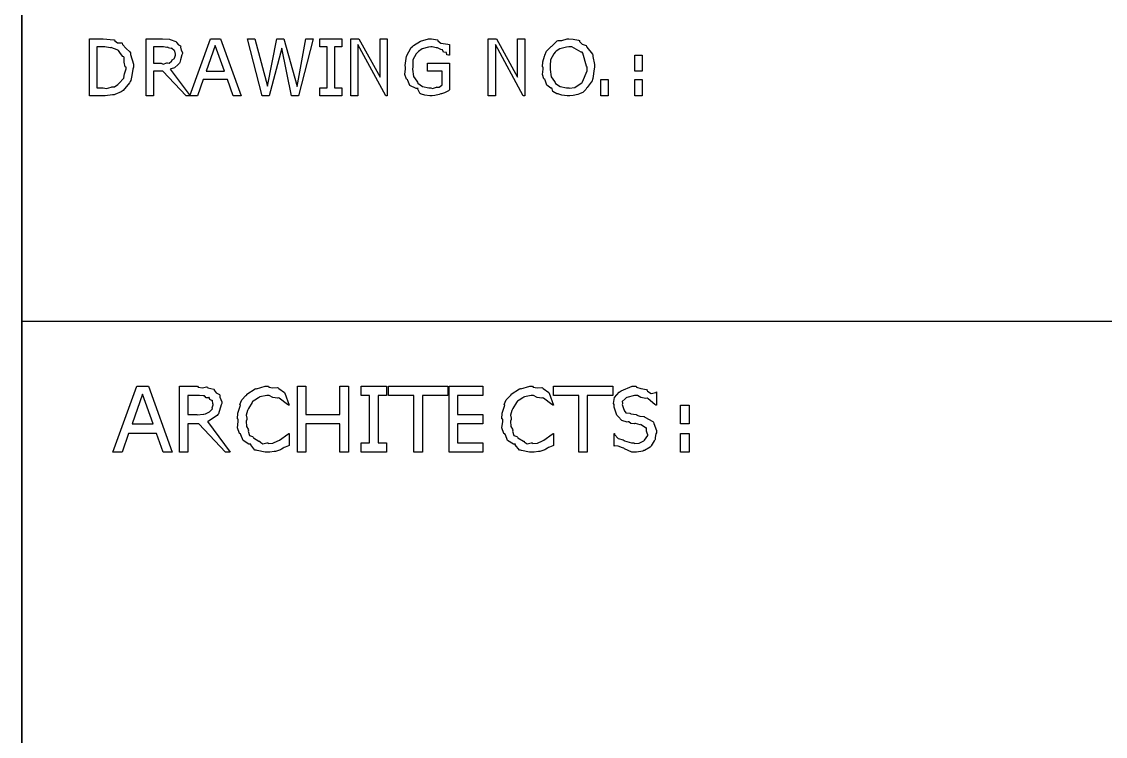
# Model space of a CAD drawing. Extents: x 0 to 23.4, y 0 to 16.5.
# Drawn here: x 19.016 to 20.355, y 2.311 to 3.194 of the extents above; entities that cross this region are included whole.
import ezdxf

# ---------------------------------------------------------------- set-up
doc = ezdxf.new("R2010")
doc.units = 0
doc.layers.get('0').update_dxf_attribs({"linetype": 'CONTINUOUS'})

msp = doc.modelspace()

# ---------------------------------------------------------------- linework, layer by layer
at = {"color": 0}
for points in [[(19.0161, 0.45627), (19.0161, 16.0978)], [(19.0161, 16.0978), (19.0161, 0.45627)], [(19.0161, 16.0978), (19.0161, 0.45627)], [(19.0161, 2.82406), (22.9271, 2.82406)]]:
    msp.add_lwpolyline(points, dxfattribs=at)
for points in [[(19.1543, 3.13775), (19.1536, 3.13553), (19.1522, 3.12756), (19.151, 3.12147), (19.1503, 3.12017), (19.1493, 3.1186), (19.1414, 3.109), (19.1404, 3.10824), (19.1389, 3.10726), (19.1312, 3.10411), (19.1304, 3.10389), (19.1285, 3.10357), (19.1193, 3.1026), (19.1163, 3.1026), (19.1, 3.1026), (19.1, 3.17312), (19.1161, 3.17312), (19.1167, 3.17307), (19.13, 3.17188), (19.131, 3.1716), (19.131, 3.17085), (19.1346, 3.16812), (19.1397, 3.16792), (19.1404, 3.16749), (19.1408, 3.16596), (19.1451, 3.16103), (19.1499, 3.15679), (19.1506, 3.15554), (19.1508, 3.15338), (19.1543, 3.14165), (19.1543, 3.13775)], [(19.1451, 3.13775), (19.144, 3.13846), (19.1429, 3.14399), (19.1429, 3.1499), (19.1425, 3.15076), (19.1413, 3.15115), (19.1381, 3.15474), (19.1357, 3.15858), (19.1349, 3.15901), (19.1342, 3.15935), (19.1276, 3.16194), (19.1269, 3.16206), (19.1256, 3.16189), (19.119, 3.16292), (19.1169, 3.16292), (19.1089, 3.16292), (19.1089, 3.11257), (19.1169, 3.11257), (19.1169, 3.11236), (19.1211, 3.11154), (19.1268, 3.11333), (19.1275, 3.11344), (19.1275, 3.11344), (19.1307, 3.11356), (19.1351, 3.11669), (19.1358, 3.11714), (19.1363, 3.11757), (19.1424, 3.12429), (19.1428, 3.12517), (19.1425, 3.12522), (19.1432, 3.12983), (19.1451, 3.13579), (19.1451, 3.13775)], [(19.2242, 3.1026), (19.2192, 3.1026), (19.1906, 3.13276), (19.1789, 3.13276), (19.1789, 3.1026), (19.1699, 3.1026), (19.1699, 3.17312), (19.1893, 3.17312), (19.1903, 3.17307), (19.1989, 3.17242), (19.1997, 3.17225), (19.1997, 3.17225), (19.2067, 3.16982), (19.2072, 3.16943), (19.2074, 3.1684), (19.2099, 3.16547), (19.2125, 3.16422), (19.2129, 3.16357), (19.2125, 3.16271), (19.2132, 3.15901), (19.215, 3.15593), (19.215, 3.15489), (19.2142, 3.1531), (19.2124, 3.14697), (19.2115, 3.14356), (19.211, 3.14274), (19.2097, 3.14117), (19.2051, 3.13704), (19.2008, 3.13601), (19.1997, 3.13558), (19.2242, 3.1026)], [(19.2061, 3.15403), (19.2061, 3.15403), (19.2053, 3.15788), (19.2051, 3.15815), (19.2046, 3.15847), (19.2018, 3.16097), (19.2014, 3.16118), (19.2004, 3.16114), (19.1976, 3.16168), (19.1968, 3.16249), (19.1967, 3.16249), (19.1954, 3.16222), (19.1913, 3.16292), (19.1899, 3.16292), (19.1789, 3.16292), (19.1789, 3.14296), (19.1883, 3.14296), (19.1883, 3.14285), (19.1908, 3.1415), (19.1957, 3.14333), (19.1963, 3.14339), (19.1963, 3.14328), (19.1983, 3.14268), (19.2014, 3.14551), (19.2018, 3.14578), (19.2018, 3.14578), (19.2021, 3.14708), (19.2049, 3.14871), (19.2051, 3.14903), (19.2051, 3.14903), (19.2061, 3.15278), (19.2061, 3.15403)], [(19.2872, 3.1026), (19.2775, 3.1026), (19.2706, 3.12278), (19.2406, 3.12278), (19.2336, 3.1026), (19.2239, 3.1026), (19.2493, 3.17312), (19.2618, 3.17312), (19.2872, 3.1026)], [(19.2668, 3.13276), (19.2553, 3.16465), (19.2443, 3.13276), (19.2668, 3.13276)], [(19.3764, 3.17312), (19.3582, 3.1026), (19.3494, 3.1026), (19.3378, 3.16118), (19.3219, 3.1026), (19.3135, 3.1026), (19.295, 3.17312), (19.3043, 3.17312), (19.32, 3.11453), (19.3314, 3.17312), (19.3403, 3.17312), (19.3564, 3.11388), (19.3671, 3.17312), (19.3764, 3.17312)], [(19.4118, 3.1026), (19.3847, 3.1026), (19.3847, 3.11257), (19.3936, 3.11257), (19.3936, 3.16292), (19.3847, 3.16292), (19.3847, 3.17312), (19.4118, 3.17312), (19.4118, 3.16292), (19.4026, 3.16292), (19.4026, 3.11257), (19.4118, 3.11257), (19.4118, 3.1026)], [(19.4679, 3.1026), (19.466, 3.1026), (19.4317, 3.16575), (19.4317, 3.1026), (19.4228, 3.1026), (19.4228, 3.17312), (19.4328, 3.17312), (19.459, 3.1256), (19.459, 3.17312), (19.4679, 3.17312), (19.4679, 3.1026)], [(19.5449, 3.10975), (19.5435, 3.10872), (19.5386, 3.10622), (19.535, 3.10514), (19.534, 3.10476), (19.5322, 3.10428), (19.5268, 3.10286), (19.5236, 3.1026), (19.5225, 3.1026), (19.5204, 3.1026), (19.5142, 3.10314), (19.5104, 3.10444), (19.5094, 3.10476), (19.5085, 3.10499), (19.5056, 3.11074), (19.506, 3.11149), (19.5035, 3.11149), (19.496, 3.11529), (19.4932, 3.12125), (19.4928, 3.12235), (19.4915, 3.12294), (19.4897, 3.12885), (19.4906, 3.13569), (19.4906, 3.13797), (19.4899, 3.14008), (19.4915, 3.15158), (19.4976, 3.16206), (19.499, 3.16357), (19.5003, 3.16471), (19.5088, 3.17008), (19.519, 3.17312), (19.5225, 3.17312), (19.5225, 3.17312), (19.5299, 3.17171), (19.5303, 3.17139), (19.5303, 3.17057), (19.5343, 3.16758), (19.5429, 3.16644), (19.5449, 3.16575), (19.5449, 3.15294), (19.5442, 3.15294), (19.5438, 3.15272), (19.5417, 3.15332), (19.541, 3.15588), (19.5406, 3.15619), (19.5401, 3.15593), (19.5376, 3.15653), (19.5361, 3.15924), (19.5357, 3.15944), (19.5342, 3.15961), (19.53, 3.16174), (19.5294, 3.16183), (19.5283, 3.16174), (19.5233, 3.16292), (19.5217, 3.16292), (19.5189, 3.16254), (19.511, 3.16064), (19.5064, 3.15733), (19.5054, 3.15619), (19.5036, 3.15419), (19.4997, 3.14697), (19.4994, 3.1404), (19.4994, 3.13818), (19.4992, 3.13553), (19.5004, 3.12642), (19.5044, 3.12044), (19.5054, 3.11931), (19.5056, 3.11794), (19.5113, 3.11393), (19.5192, 3.11257), (19.5218, 3.11257), (19.5218, 3.11257), (19.5239, 3.11154), (19.5286, 3.11333), (19.5293, 3.11344), (19.5293, 3.11328), (19.5319, 3.11313), (19.5353, 3.11561), (19.5357, 3.11583), (19.5357, 3.13276), (19.5178, 3.13276), (19.5178, 3.14296), (19.5449, 3.14296), (19.5449, 3.10975)], [(19.6379, 3.1026), (19.636, 3.1026), (19.6017, 3.16575), (19.6017, 3.1026), (19.5928, 3.1026), (19.5928, 3.17312), (19.6028, 3.17312), (19.629, 3.1256), (19.629, 3.17312), (19.6379, 3.17312), (19.6379, 3.1026)], [(19.7142, 3.16401), (19.7144, 3.16276), (19.7214, 3.15386), (19.7218, 3.15272), (19.7221, 3.15093), (19.724, 3.14106), (19.724, 3.13775), (19.7237, 3.13579), (19.7219, 3.12392), (19.7215, 3.12278), (19.7211, 3.12121), (19.715, 3.11268), (19.7142, 3.11193), (19.7132, 3.11051), (19.7096, 3.10661), (19.7062, 3.10519), (19.7053, 3.10476), (19.7033, 3.10428), (19.6976, 3.10286), (19.6936, 3.1026), (19.6922, 3.1026), (19.6901, 3.1026), (19.6837, 3.10319), (19.68, 3.1046), (19.679, 3.10499), (19.6774, 3.10514), (19.6725, 3.10764), (19.6717, 3.11117), (19.6714, 3.11193), (19.6699, 3.11193), (19.6651, 3.11567), (19.6631, 3.12169), (19.6628, 3.12278), (19.6615, 3.12332), (19.6597, 3.12901), (19.6606, 3.13558), (19.6606, 3.13775), (19.6599, 3.13851), (19.66, 3.14464), (19.6624, 3.15142), (19.6628, 3.1525), (19.6625, 3.15278), (19.6646, 3.15771), (19.6704, 3.16325), (19.6714, 3.16401), (19.6714, 3.16401), (19.6781, 3.17036), (19.679, 3.17074), (19.679, 3.17074), (19.6836, 3.17096), (19.6901, 3.17312), (19.6922, 3.17312), (19.6924, 3.17307), (19.6975, 3.17242), (19.7043, 3.17117), (19.7053, 3.17074), (19.7053, 3.16965), (19.7089, 3.16629), (19.7136, 3.16476), (19.7142, 3.16401)], [(19.7149, 3.13775), (19.7142, 3.13917), (19.7097, 3.15533), (19.7088, 3.15642), (19.7076, 3.15653), (19.6961, 3.16292), (19.6922, 3.16292), (19.6894, 3.16254), (19.6811, 3.16069), (19.6765, 3.1575), (19.6756, 3.15642), (19.6738, 3.1544), (19.6697, 3.14697), (19.6694, 3.14008), (19.6694, 3.13775), (19.6692, 3.13514), (19.6704, 3.12608), (19.6746, 3.12017), (19.6756, 3.11908), (19.6757, 3.11778), (19.6815, 3.11388), (19.6896, 3.11257), (19.6922, 3.11257), (19.6929, 3.11176), (19.6997, 3.11296), (19.7075, 3.118), (19.7086, 3.11908), (19.7094, 3.11996), (19.7149, 3.13331), (19.7149, 3.13775)], [(19.7829, 3.13276), (19.7737, 3.13276), (19.7737, 3.15294), (19.7829, 3.15294), (19.7829, 3.13276)], [(19.7408, 3.1026), (19.7319, 3.1026), (19.7319, 3.12278), (19.7408, 3.12278), (19.7408, 3.1026)], [(19.7829, 3.1026), (19.7737, 3.1026), (19.7737, 3.12278), (19.7829, 3.12278), (19.7829, 3.1026)], [(19.2022, 2.66217), (19.191, 2.66217), (19.1829, 2.68539), (19.1482, 2.68539), (19.1401, 2.66217), (19.1289, 2.66217), (19.1585, 2.74354), (19.1728, 2.74354), (19.2022, 2.66217)], [(19.1786, 2.6971), (19.1654, 2.734), (19.1525, 2.6971), (19.1786, 2.6971)], [(19.2739, 2.66217), (19.2681, 2.66217), (19.2349, 2.6971), (19.2214, 2.6971), (19.2214, 2.66217), (19.211, 2.66217), (19.211, 2.74354), (19.2333, 2.74354), (19.2342, 2.74257), (19.2394, 2.74181), (19.2447, 2.74283), (19.2456, 2.74268), (19.246, 2.74164), (19.2535, 2.73986), (19.2542, 2.73942), (19.254, 2.73867), (19.2565, 2.73546), (19.2604, 2.7334), (19.261, 2.73269), (19.261, 2.73014), (19.2633, 2.72444), (19.2633, 2.7225), (19.2626, 2.72076), (19.2593, 2.70958), (19.2585, 2.70861), (19.2575, 2.70731), (19.2469, 2.70068), (19.2456, 2.70014), (19.2739, 2.66217)], [(19.3467, 2.67063), (19.3457, 2.66986), (19.3418, 2.66824), (19.3404, 2.66808), (19.3403, 2.66781), (19.3394, 2.66732), (19.3372, 2.66575), (19.3361, 2.66515), (19.3357, 2.66499), (19.3346, 2.66461), (19.3296, 2.66319), (19.3289, 2.66303), (19.3283, 2.66282), (19.3228, 2.66217), (19.321, 2.66217), (19.3172, 2.66217), (19.3071, 2.66417), (19.306, 2.66456), (19.3044, 2.66476), (19.2993, 2.67128), (19.2994, 2.67215), (19.2969, 2.67215), (19.2897, 2.67654), (19.2871, 2.68349), (19.2867, 2.68474), (19.2851, 2.68528), (19.2828, 2.69211), (19.2838, 2.70025), (19.2838, 2.70296), (19.2829, 2.7035), (19.2832, 2.71039), (19.286, 2.71886), (19.2864, 2.72011), (19.2857, 2.72119), (19.2881, 2.72689), (19.2933, 2.73226), (19.2942, 2.73313), (19.2944, 2.73383), (19.3046, 2.74029), (19.3057, 2.74072), (19.3065, 2.74046), (19.3172, 2.74354), (19.321, 2.74354), (19.3214, 2.74268), (19.3263, 2.74164), (19.3321, 2.74214), (19.3331, 2.74181), (19.3338, 2.74067), (19.341, 2.73611), (19.3412, 2.73529), (19.3467, 2.72032), (19.3458, 2.72032), (19.3446, 2.72114), (19.3344, 2.72879), (19.3335, 2.72922), (19.3321, 2.72874), (19.3265, 2.72993), (19.3218, 2.73204), (19.3203, 2.73204), (19.3189, 2.73204), (19.3106, 2.73062), (19.3099, 2.73031), (19.3086, 2.72922), (19.3043, 2.72646), (19.3021, 2.72526), (19.3015, 2.72467), (19.301, 2.72347), (19.2965, 2.71631), (19.2961, 2.71533), (19.2951, 2.71371), (19.2936, 2.70806), (19.2942, 2.7041), (19.2942, 2.70275), (19.2936, 2.70068), (19.2939, 2.69407), (19.296, 2.69049), (19.2964, 2.68951), (19.2961, 2.68804), (19.2976, 2.68294), (19.3014, 2.68138), (19.3021, 2.68083), (19.3025, 2.67985), (19.3094, 2.67594), (19.3103, 2.67563), (19.3103, 2.67486), (19.314, 2.67264), (19.3189, 2.67389), (19.3204, 2.67389), (19.3211, 2.67301), (19.3267, 2.67312), (19.3328, 2.67626), (19.3339, 2.67671), (19.3346, 2.67714), (19.3451, 2.6844), (19.3461, 2.68539), (19.3467, 2.68539), (19.3467, 2.67063)], [(19.4199, 2.66217), (19.4092, 2.66217), (19.4092, 2.6971), (19.3674, 2.6971), (19.3674, 2.66217), (19.3569, 2.66217), (19.3569, 2.74354), (19.3674, 2.74354), (19.3674, 2.70861), (19.4092, 2.70861), (19.4092, 2.74354), (19.4199, 2.74354), (19.4199, 2.66217)], [(19.4671, 2.66217), (19.4357, 2.66217), (19.4357, 2.67389), (19.4461, 2.67389), (19.4461, 2.73204), (19.4357, 2.73204), (19.4357, 2.74354), (19.4671, 2.74354), (19.4671, 2.73204), (19.4567, 2.73204), (19.4567, 2.67389), (19.4671, 2.67389), (19.4671, 2.66217)], [(19.5426, 2.73204), (19.5113, 2.73204), (19.5113, 2.66217), (19.5008, 2.66217), (19.5008, 2.73204), (19.4693, 2.73204), (19.4693, 2.74354), (19.5426, 2.74354), (19.5426, 2.73204)], [(19.5862, 2.66217), (19.5443, 2.66217), (19.5443, 2.74354), (19.5862, 2.74354), (19.5862, 2.73204), (19.5547, 2.73204), (19.5547, 2.70861), (19.5862, 2.70861), (19.5862, 2.6971), (19.5547, 2.6971), (19.5547, 2.67389), (19.5862, 2.67389), (19.5862, 2.66217)], [(19.6735, 2.67063), (19.6724, 2.66986), (19.6686, 2.66824), (19.6672, 2.66808), (19.6669, 2.66781), (19.6661, 2.66732), (19.6639, 2.66575), (19.6628, 2.66515), (19.6625, 2.66499), (19.6614, 2.66461), (19.6563, 2.66319), (19.6557, 2.66303), (19.655, 2.66282), (19.6496, 2.66217), (19.6476, 2.66217), (19.6439, 2.66217), (19.6338, 2.66417), (19.6326, 2.66456), (19.6312, 2.66476), (19.6261, 2.67128), (19.6262, 2.67215), (19.6238, 2.67215), (19.6164, 2.67654), (19.6139, 2.68349), (19.6133, 2.68474), (19.6119, 2.68528), (19.6096, 2.69211), (19.6106, 2.70025), (19.6106, 2.70296), (19.6097, 2.7035), (19.6099, 2.71039), (19.6128, 2.71886), (19.6132, 2.72011), (19.6125, 2.72119), (19.6149, 2.72689), (19.6201, 2.73226), (19.621, 2.73313), (19.6212, 2.73383), (19.6314, 2.74029), (19.6325, 2.74072), (19.6332, 2.74046), (19.644, 2.74354), (19.6476, 2.74354), (19.6481, 2.74268), (19.6531, 2.74164), (19.6588, 2.74214), (19.6599, 2.74181), (19.6606, 2.74067), (19.6678, 2.73611), (19.6681, 2.73529), (19.6735, 2.72032), (19.6726, 2.72032), (19.6714, 2.72114), (19.6612, 2.72879), (19.6603, 2.72922), (19.6589, 2.72874), (19.6533, 2.72993), (19.6486, 2.73204), (19.6471, 2.73204), (19.6456, 2.73204), (19.6374, 2.73062), (19.6367, 2.73031), (19.6354, 2.72922), (19.6311, 2.72646), (19.6289, 2.72526), (19.6283, 2.72467), (19.6278, 2.72347), (19.6233, 2.71631), (19.6229, 2.71533), (19.6219, 2.71371), (19.6203, 2.70806), (19.621, 2.7041), (19.621, 2.70275), (19.6204, 2.70068), (19.6206, 2.69407), (19.6228, 2.69049), (19.6232, 2.68951), (19.6228, 2.68804), (19.6244, 2.68294), (19.6282, 2.68138), (19.6288, 2.68083), (19.6293, 2.67985), (19.6363, 2.67594), (19.6371, 2.67563), (19.6371, 2.67486), (19.6408, 2.67264), (19.6456, 2.67389), (19.6472, 2.67389), (19.6479, 2.67301), (19.6535, 2.67312), (19.6596, 2.67626), (19.6607, 2.67671), (19.6614, 2.67714), (19.6719, 2.6844), (19.6729, 2.68539), (19.6735, 2.68539), (19.6735, 2.67063)], [(19.7467, 2.73204), (19.7151, 2.73204), (19.7151, 2.66217), (19.7047, 2.66217), (19.7047, 2.73204), (19.6733, 2.73204), (19.6733, 2.74354), (19.7467, 2.74354), (19.7467, 2.73204)], [(19.8006, 2.68604), (19.8, 2.68468), (19.7992, 2.68024), (19.7989, 2.67768), (19.7986, 2.67692), (19.7979, 2.67617), (19.7942, 2.66986), (19.7936, 2.66932), (19.7929, 2.66818), (19.7857, 2.66444), (19.785, 2.66411), (19.7838, 2.66363), (19.776, 2.66217), (19.7735, 2.66217), (19.7701, 2.66217), (19.7611, 2.66618), (19.7601, 2.66694), (19.7585, 2.66737), (19.7532, 2.66943), (19.7493, 2.67008), (19.7483, 2.66976), (19.7483, 2.68539), (19.7489, 2.68539), (19.7489, 2.68392), (19.7531, 2.67925), (19.7596, 2.67725), (19.7607, 2.67671), (19.761, 2.67622), (19.7699, 2.67389), (19.7728, 2.67389), (19.7735, 2.67301), (19.7792, 2.67312), (19.7849, 2.67626), (19.7856, 2.67671), (19.7858, 2.67714), (19.7901, 2.68267), (19.7901, 2.68451), (19.7894, 2.68463), (19.7882, 2.68799), (19.7883, 2.69174), (19.7879, 2.69211), (19.7869, 2.69239), (19.7819, 2.69601), (19.7813, 2.69624), (19.7806, 2.69586), (19.7747, 2.69764), (19.774, 2.69775), (19.7729, 2.69737), (19.769, 2.69769), (19.7665, 2.69954), (19.7658, 2.69971), (19.7643, 2.69928), (19.7579, 2.70144), (19.7531, 2.70622), (19.7524, 2.70708), (19.7517, 2.70774), (19.7483, 2.71767), (19.7483, 2.72097), (19.7474, 2.72239), (19.7488, 2.7296), (19.7546, 2.73622), (19.7558, 2.73725), (19.7568, 2.73785), (19.7707, 2.74354), (19.7754, 2.74354), (19.7758, 2.74257), (19.7814, 2.74083), (19.7882, 2.73942), (19.7893, 2.73856), (19.7894, 2.73742), (19.7942, 2.73469), (19.7997, 2.73611), (19.8006, 2.7366), (19.8006, 2.72032), (19.7999, 2.72032), (19.7988, 2.72097), (19.7904, 2.72825), (19.7893, 2.72879), (19.7874, 2.72846), (19.7813, 2.72987), (19.7771, 2.73204), (19.7756, 2.73204), (19.7735, 2.73204), (19.764, 2.72971), (19.7632, 2.72922), (19.7619, 2.72819), (19.7583, 2.72472), (19.7588, 2.72276), (19.7588, 2.72206), (19.7581, 2.72092), (19.7604, 2.71496), (19.7608, 2.71446), (19.7607, 2.71376), (19.7626, 2.71067), (19.7676, 2.71039), (19.7686, 2.71012), (19.7689, 2.70953), (19.7756, 2.70861), (19.7765, 2.70839), (19.7765, 2.70801), (19.78, 2.70676), (19.785, 2.70643), (19.7856, 2.70622), (19.7864, 2.70562), (19.7962, 2.69988), (19.7969, 2.69906), (19.7972, 2.69754), (19.8006, 2.68892), (19.8006, 2.68604)], [(19.2529, 2.72163), (19.2524, 2.72174), (19.2518, 2.72607), (19.2515, 2.7264), (19.251, 2.72618), (19.2488, 2.72715), (19.2479, 2.72965), (19.2475, 2.72987), (19.2469, 2.72944), (19.2443, 2.72944), (19.2425, 2.73156), (19.2421, 2.73161), (19.2403, 2.73172), (19.2357, 2.73204), (19.2342, 2.73204), (19.2214, 2.73204), (19.2214, 2.70861), (19.2325, 2.70861), (19.2329, 2.70822), (19.2407, 2.70915), (19.2414, 2.70925), (19.2414, 2.70925), (19.2433, 2.70975), (19.2476, 2.71175), (19.2481, 2.71208), (19.2481, 2.71208), (19.2515, 2.71544), (19.2518, 2.71576), (19.2518, 2.71576), (19.2514, 2.71696), (19.2529, 2.72049), (19.2529, 2.72163)], [(19.841, 2.6971), (19.8304, 2.6971), (19.8304, 2.72032), (19.841, 2.72032), (19.841, 2.6971)], [(19.841, 2.66217), (19.8304, 2.66217), (19.8304, 2.68539), (19.841, 2.68539), (19.841, 2.66217)]]:
    msp.add_lwpolyline(points, close=True, dxfattribs=at)

doc.saveas('drawing.dxf')
